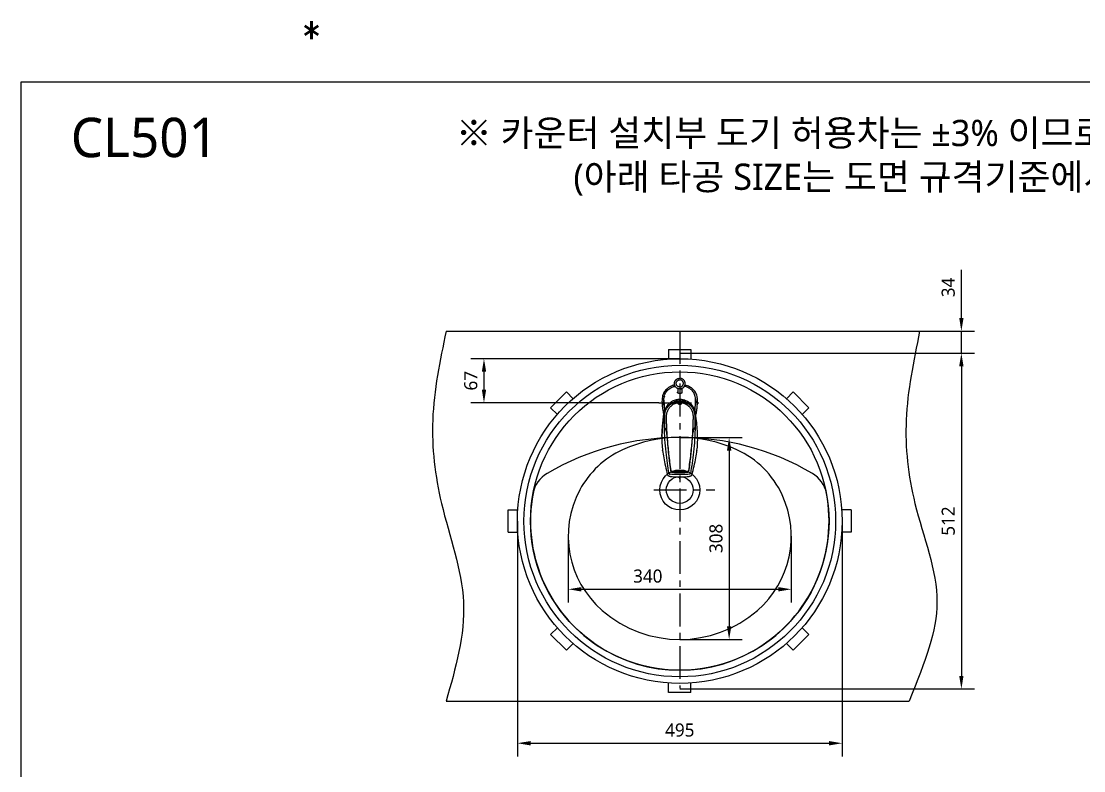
# Model space of a CAD drawing. Extents: x 0 to 3100, y 0 to 2192.
# Drawn here: x 0 to 1620, y 1050 to 2192 of the extents above; entities that cross this region are included whole.
import ezdxf

# ---------------------------------------------------------------- set-up
doc = ezdxf.new("R2010")
doc.units = 0
doc.header["$LTSCALE"] = 20
doc.header["$MEASUREMENT"] = 0
doc.linetypes.add('CENTER', pattern=[2, 1.25, -0.25, 0.25, -0.25])
doc.layers.get('0').update_dxf_attribs({"linetype": 'CONTINUOUS'})
doc.layers.get('DEFPOINTS').update_dxf_attribs({"linetype": 'CONTINUOUS'})
for name, color, linetype in [('1', 1, 'CONTINUOUS'), ('4', 4, 'CONTINUOUS'), ('5', 5, 'CONTINUOUS'), ('7', 7, 'CONTINUOUS'), ('CENTER', 2, 'CENTER')]:
    doc.layers.add(name, color=color, linetype=linetype)
doc.styles.add('GHS', font='romans', dxfattribs={"bigfont": 'ghs'})
doc.styles.get("Standard").update_dxf_attribs({"font": 'NanumGothic.ttf'})
doc.dimstyles.get("Standard").update_dxf_attribs({"dimtxt": 2.5, "dimasz": 2, "dimexe": 2, "dimexo": 1, "dimgap": 2, "dimtad": 1, "dimdec": 0, "dimlfac": 10, "dimrnd": 1, "dimzin": 0, "dimdsep": 46, "dimtxsty": 'Standard', "dimcen": 0, "dimclrt": 2, "dimadec": 0, "dimazin": 0, "dimtfac": 1, "dimtdec": 0, "dimtofl": 0, "dimtmove": 0, "dimatfit": 3, "dimfxl": 1, "dimtolj": 1, "dimtzin": 0, "dimarcsym": 0})

# ---------------------------------------------------------------- blocks, each defined once
blk = doc.blocks.new('*D24')
at = {"color": 3, "lineweight": -2, "transparency": 16777216}
for p, q in [((833.8, 1407.4), (833.8, 1306.5)), ((1173.8, 1407.4), (1173.8, 1306.5)), ((853.8, 1326.5), (1153.8, 1326.5))]:
    blk.add_line(p, q, dxfattribs=at)
at = {"color": 3, "transparency": 16777216}
for points in [[(853.8, 1329.8), (853.8, 1323.1), (833.8, 1326.5)], [(1153.8, 1329.8), (1153.8, 1323.1), (1173.8, 1326.5)]]:
    blk.add_solid(points, dxfattribs=at)
at = {"layer": 'DEFPOINTS', "color": 0, "transparency": 16777216}
for p in [(833.8, 1407.4), (1173.8, 1407.4), (1173.8, 1326.5)]:
    blk.add_point(p, dxfattribs=at)
at = {"color": 2, "transparency": 16777216, "insert": (955, 1346.5), "char_height": 20, "attachment_point": 5}
blk.add_mtext('\\A1;340', dxfattribs=at)
blk = doc.blocks.new('*D25')
at = {"color": 3, "lineweight": -2, "transparency": 16777216}
for p, q in [((756.3, 1430.5), (756.3, 1071.8)), ((1251.3, 1430.5), (1251.3, 1071.8)), ((776.3, 1091.8), (1231.3, 1091.8))]:
    blk.add_line(p, q, dxfattribs=at)
at = {"color": 3, "transparency": 16777216}
for points in [[(776.3, 1095.1), (776.3, 1088.4), (756.3, 1091.8)], [(1231.3, 1095.1), (1231.3, 1088.4), (1251.3, 1091.8)]]:
    blk.add_solid(points, dxfattribs=at)
at = {"layer": 'DEFPOINTS', "color": 0, "transparency": 16777216}
for p in [(756.3, 1430.5), (1251.3, 1430.5), (1251.3, 1091.8)]:
    blk.add_point(p, dxfattribs=at)
at = {"color": 2, "transparency": 16777216, "insert": (1003.8, 1111.8), "char_height": 20, "attachment_point": 5}
blk.add_mtext('\\A1;495', dxfattribs=at)
blk = doc.blocks.new('*D26')
at = {"color": 3, "lineweight": -2, "transparency": 16777216}
for p, q in [((1003.8, 1558), (1099, 1558)), ((1079, 1538), (1079, 1270)), ((1003.8, 1250), (1099, 1250))]:
    blk.add_line(p, q, dxfattribs=at)
at = {"color": 3, "transparency": 16777216}
for points in [[(1075.7, 1538), (1082.4, 1538), (1079, 1558)], [(1075.7, 1270), (1082.4, 1270), (1079, 1250)]]:
    blk.add_solid(points, dxfattribs=at)
at = {"layer": 'DEFPOINTS', "color": 0, "transparency": 16777216}
for p in [(1003.8, 1558), (1003.8, 1250), (1079, 1250)]:
    blk.add_point(p, dxfattribs=at)
at = {"color": 2, "transparency": 16777216, "insert": (1059, 1404), "char_height": 20, "attachment_point": 5, "rotation": 90}
blk.add_mtext('\\A1;308', dxfattribs=at)
blk = doc.blocks.new('*D27')
at = {"color": 3, "lineweight": -2, "transparency": 16777216}
for p, q in [((1003.8, 1686.5), (1453, 1686.5)), ((1433, 1666.5), (1433, 1194.5)), ((1003.8, 1174.5), (1453, 1174.5))]:
    blk.add_line(p, q, dxfattribs=at)
at = {"color": 3, "transparency": 16777216}
for points in [[(1429.7, 1666.5), (1436.3, 1666.5), (1433, 1686.5)], [(1429.7, 1194.5), (1436.3, 1194.5), (1433, 1174.5)]]:
    blk.add_solid(points, dxfattribs=at)
at = {"layer": 'DEFPOINTS', "color": 0, "transparency": 16777216}
for p in [(1003.8, 1686.5), (1003.8, 1174.5), (1433, 1174.5)]:
    blk.add_point(p, dxfattribs=at)
at = {"color": 2, "transparency": 16777216, "insert": (1413, 1430.5), "char_height": 20, "attachment_point": 5, "rotation": 90}
blk.add_mtext('\\A1;512', dxfattribs=at)
blk = doc.blocks.new('*D30')
at = {"color": 3, "lineweight": -2, "transparency": 16777216}
for p, q in [((1433, 1740), (1433, 1813.3)), ((1369.3, 1720), (1453, 1720)), ((1433, 1686.5), (1433, 1720)), ((1003.8, 1686.5), (1453, 1686.5)), ((1433, 1666.5), (1433, 1646.5))]:
    blk.add_line(p, q, dxfattribs=at)
at = {"color": 3, "transparency": 16777216}
for points in [[(1429.7, 1740), (1436.3, 1740), (1433, 1720)], [(1429.7, 1666.5), (1436.3, 1666.5), (1433, 1686.5)]]:
    blk.add_solid(points, dxfattribs=at)
at = {"layer": 'DEFPOINTS', "color": 0, "transparency": 16777216}
for p in [(1369.3, 1720), (1433, 1720), (1003.8, 1686.5)]:
    blk.add_point(p, dxfattribs=at)
at = {"color": 2, "transparency": 16777216, "insert": (1413, 1786.6), "char_height": 20, "attachment_point": 5, "rotation": 90}
blk.add_mtext('\\A1;34', dxfattribs=at)
blk = doc.blocks.new('*D33')
at = {"color": 3, "lineweight": -2, "transparency": 16777216}
for p, q in [((1003.8, 1678), (685.3, 1678)), ((705.3, 1658), (705.3, 1630.9)), ((971.8, 1610.9), (685.3, 1610.9))]:
    blk.add_line(p, q, dxfattribs=at)
at = {"color": 3, "transparency": 16777216}
for points in [[(702, 1658), (708.7, 1658), (705.3, 1678)], [(702, 1630.9), (708.7, 1630.9), (705.3, 1610.9)]]:
    blk.add_solid(points, dxfattribs=at)
at = {"layer": 'DEFPOINTS', "color": 0, "transparency": 16777216}
for p in [(1003.8, 1678), (705.3, 1610.9), (971.8, 1610.9)]:
    blk.add_point(p, dxfattribs=at)
at = {"color": 2, "transparency": 16777216, "insert": (685.3, 1644.4), "char_height": 20, "attachment_point": 5, "rotation": 90}
blk.add_mtext('\\A1;67', dxfattribs=at)

msp = doc.modelspace()

# ---------------------------------------------------------------- linework, layer by layer
at = {"color": 2}
for centre, radius in [((1003.76251, 1610.89458), 3), ((1003.76251, 1477.96264), 30.5), ((1003.76251, 1477.96264), 20.5)]:
    msp.add_circle(centre, radius, dxfattribs=at)
at = {"layer": '1'}
msp.add_spline([(647.62617, 1719.96264), (627.16762, 1584.7342), (640.57611, 1457.40461), (674.09733, 1306.61957), (647.62617, 1155.96264)], degree=3, dxfattribs=at)
msp.add_open_spline([(1369.32515, 1719.96264), (1360.06586, 1673.64598), (1342.0114, 1587.23407), (1357.5293, 1448.35541), (1415.11306, 1309.19073), (1377.91632, 1218.64686), (1353.63133, 1155.96264)], degree=3, knots=[0, 0, 0, 0, 13.4790096988, 26.2823736359, 41.7289914298, 55.8471450246, 55.8471450246, 55.8471450246, 55.8471450246], dxfattribs=at)
at = {"layer": '4'}
for p, q in [((986.7847, 1691.93625), (986.7847, 1677.37964)), ((986.7847, 1691.93625), (1020.74033, 1691.93625)), ((1020.74033, 1691.93625), (1020.74033, 1677.37964)), ((806.86763, 1603.34727), (830.87788, 1627.35753)), ((830.87788, 1627.35753), (841.17096, 1617.06446)), ((1176.64714, 1627.35753), (1166.35407, 1617.06446)), ((1176.64714, 1627.35753), (1200.6574, 1603.34727)), ((806.86763, 1603.34727), (817.1607, 1593.0542)), ((1200.6574, 1603.34727), (1190.36433, 1593.0542)), ((742.28891, 1413.48483), (742.28891, 1447.44046)), ((742.28891, 1447.44046), (756.84552, 1447.44046)), ((1265.23612, 1447.44046), (1250.67951, 1447.44046)), ((1265.23612, 1447.44046), (1265.23612, 1413.48483)), ((742.28891, 1413.48483), (756.84552, 1413.48483)), ((1265.23612, 1413.48483), (1250.67951, 1413.48483)), ((806.86763, 1257.57801), (817.1607, 1267.87109)), ((1200.6574, 1257.57801), (1190.36433, 1267.87109)), ((830.87788, 1233.56776), (806.86763, 1257.57801)), ((1200.6574, 1257.57801), (1176.64714, 1233.56776)), ((830.87788, 1233.56776), (841.17096, 1243.86083)), ((1176.64714, 1233.56776), (1166.35407, 1243.86083)), ((986.7847, 1168.98904), (986.7847, 1183.54565)), ((1020.74033, 1168.98904), (1020.74033, 1183.54565)), ((1020.74033, 1168.98904), (986.7847, 1168.98904))]:
    msp.add_line(p, q, dxfattribs=at)
for radius in [247.5, 237.5, 227.5]:
    msp.add_circle((1003.76251, 1430.46264), radius, dxfattribs=at)
at = {"layer": '5'}
for p, q in [((647.62617, 1719.96264), (1369.32515, 1719.96264)), ((647.62617, 1155.96264), (1353.63133, 1155.96264))]:
    msp.add_line(p, q, dxfattribs=at)
at = {"layer": '5', "color": 212}
msp.add_lwpolyline([(0, 2100), (3100, 2100), (3100, 0), (0, 0)], close=True, dxfattribs=at)
at = {"layer": '7'}
for p, q in [((1000.76251, 1632.48393), (1000.76251, 1625.73582)), ((1006.76251, 1632.48392), (1006.76251, 1625.7355)), ((1000.76251, 1612.45006), (1000.76251, 1612.89237)), ((1006.76251, 1612.89237), (1006.76251, 1612.45006)), ((979.97746, 1596.93468), (979.97744, 1596.93458)), ((979.99192, 1597.03427), (979.99163, 1597.0323)), ((1027.53339, 1597.0323), (1027.53315, 1597.0339)), ((1027.54758, 1596.93458), (1027.54757, 1596.93468)), ((976.53011, 1559.62056), (976.53011, 1559.6205)), ((982.75282, 1568.44693), (982.75351, 1568.44486)), ((984.58764, 1555.36865), (984.58178, 1555.33887)), ((984.58178, 1555.33887), (984.5818, 1555.33868)), ((1022.93738, 1555.36866), (1022.94313, 1555.33889)), ((1022.94313, 1555.33889), (1022.94311, 1555.3387)), ((1024.77215, 1568.44697), (1024.77149, 1568.44501)), ((990.14197, 1506.69086), (990.13495, 1506.69331)), ((1017.38306, 1506.69085), (1017.39009, 1506.6933)), ((989.36475, 1498.55554), (989.36516, 1498.55543)), ((989.98376, 1498.4387), (989.98385, 1498.43869)), ((1003.76251, 1497.62151), (1003.76251, 1497.64522)), ((1003.76251, 1494.65583), (1003.76251, 1497.62151)), ((1017.54129, 1498.4387), (1017.54118, 1498.43869)), ((1018.16025, 1498.55554), (1018.15989, 1498.55544)), ((1021.27343, 1499.7065), (1021.27303, 1499.7063))]:
    msp.add_line(p, q, dxfattribs=at)
msp.add_lwpolyline([(780.21622, 1472.69181, 1.2065919764), (1227.30881, 1472.69181, 0.2169441525), (1205.82262, 1503.1752, 0.2711442644), (801.7024, 1503.1752, 0.2169441525)], format="xyb", close=True, dxfattribs=at)
msp.add_lwpolyline([(851.37702, 1477.96264, 0.3495605018), (885.40186, 1294.18717, 0.373642106), (1122.12317, 1294.18717, 0.3340330781), (1159.86349, 1470.49516, 0.1790272786), (1090.98271, 1538.99311, 0.2174902021), (916.54232, 1538.99311, 0.1636778017), (851.39582, 1477.96264)], format="xyb", dxfattribs=at)
msp.add_circle((1003.76251, 1430.46264), 247.5, dxfattribs=at)
for start, end in [(106.74388504, 115.37448801), (65.38059127, 73.1537346), (160.03722293, 199.08055553), (341.3142067, 19.200866)]:
    msp.add_arc((1003.73734, 1612.20089), 25, start, end, dxfattribs=at)
for points, knots in [([(995.81445, 1637.8746), (993.75716, 1637.33352), (990.64336, 1636.17691), (986.76532, 1633.95183), (983.96504, 1631.82276), (981.51043, 1629.30103), (979.51874, 1626.39671), (978.06895, 1623.18565), (977.16469, 1619.7838), (976.72356, 1616.29626), (976.65313, 1613.77911), (976.67071, 1612.43306), (976.67302, 1612.25594)], [49.7150160816, 49.7150160816, 49.7150160816, 49.7150160816, 56.0850978602, 59.5947608976, 63.10097116, 66.6038658668, 70.1070729031, 73.6107063427, 77.1204803493, 80.626855397, 84.134048419, 84.6654532159, 84.6654532159, 84.6654532159, 84.6654532159]), ([(1030.8564, 1613.56711), (1030.82025, 1614.73661), (1030.74797, 1617.07477), (1030.20188, 1620.54883), (1029.18415, 1623.91622), (1027.61067, 1627.06742), (1025.50836, 1629.89246), (1022.96784, 1632.32687), (1020.10713, 1634.37154), (1017.00947, 1636.03551), (1014.18005, 1637.15935), (1012.38776, 1637.69759), (1011.71108, 1637.87638)], [0, 0, 0, 0, 3.5078277596, 7.0131428783, 10.5165737379, 14.0210030094, 17.5241894515, 21.027644337, 24.534299616, 28.0415992989, 31.5508284178, 33.6495063461, 33.6495063461, 33.6495063461, 33.6495063461]), ([(976.67302, 1612.25594), (976.78212, 1610.09905), (977.00929, 1605.60821), (977.97326, 1598.84015), (978.73571, 1593.98045), (979.14685, 1591.42918), (979.18648, 1591.18385)], [0, 0, 0, 0, 6.4757759034, 13.4831216704, 20.4906810598, 21.2362483454, 21.2362483454, 21.2362483454, 21.2362483454]), ([(1028.33461, 1591.15769), (1028.38598, 1591.47578), (1028.81875, 1594.16393), (1029.60895, 1599.22483), (1030.61809, 1606.36421), (1030.77697, 1611.16618), (1030.8564, 1613.56711)], [6.2355171261, 6.2355171261, 6.2355171261, 6.2355171261, 7.202228918, 14.4045816818, 21.6063897039, 28.8079071049, 28.8079071049, 28.8079071049, 28.8079071049]), ([(980.02888, 1597.25272), (980.05931, 1597.45798), (980.13923, 1597.99697), (980.26295, 1598.72425), (980.36876, 1599.24373), (980.40965, 1599.43204)], [0, 0, 0, 0, 0.6224915702, 1.6346523501, 2.2127078776, 2.2127078776, 2.2127078776, 2.2127078776]), ([(1027.4706, 1597.42607), (1027.45846, 1597.50723), (1027.40785, 1597.84564), (1027.30844, 1598.46325), (1027.18457, 1599.11665), (1027.09827, 1599.51218), (1027.07137, 1599.63062)], [0, 0, 0, 0, 0.2462064456, 1.0265069975, 1.8765383023, 2.2409052188, 2.2409052188, 2.2409052188, 2.2409052188]), ([(1027.53299, 1597.03388), (1027.41848, 1597.79649), (1027.2878, 1598.66673), (1027.10183, 1599.52694), (1027.07797, 1599.63315)], [0, 0, 0, 0, 2.3125728487, 2.6389523929, 2.6389523929, 2.6389523929, 2.6389523929])]:
    msp.add_open_spline(points, degree=3, knots=knots, dxfattribs=at)
for points in [[(979.62427, 1614.60998), (979.88589, 1618.65772), (980.60776, 1622.19639), (981.84615, 1625.33477), (983.52591, 1627.9737), (985.78593, 1630.38442), (988.69751, 1632.57901), (992.01059, 1634.35753), (995.55907, 1635.67094), (996.63303, 1635.96798)], [(1000.16292, 1632.74195), (999.47594, 1633.1106), (998.55604, 1633.75008), (997.73312, 1634.50696), (997.02251, 1635.36714), (996.43746, 1636.3146), (995.98886, 1637.33169), (995.68507, 1638.39946), (995.53175, 1639.49803), (995.53175, 1640.60692), (995.68507, 1641.70549), (995.98886, 1642.77326), (996.43746, 1643.79035), (997.02251, 1644.73781), (997.73312, 1645.59799), (998.55604, 1646.35487), (999.47594, 1646.99435), (1000.4757, 1647.50451), (1001.53669, 1647.87585), (1002.63914, 1648.10147), (1003.76251, 1648.17714)], [(1003.76251, 1634.92703), (1002.90697, 1634.99334), (1002.0725, 1635.19064), (1001.27964, 1635.51406), (1000.54791, 1635.95565), (999.89534, 1636.50453), (999.338, 1637.14718), (998.88959, 1637.86779), (998.56118, 1638.64861), (998.36084, 1639.4704), (998.29351, 1640.31295), (998.36084, 1641.15549), (998.56118, 1641.97729), (998.88959, 1642.7581), (999.338, 1643.47871), (999.89534, 1644.12137), (1000.54791, 1644.67025), (1001.27964, 1645.11183), (1002.0725, 1645.43526), (1002.90697, 1645.63255), (1003.76251, 1645.69886)], [(1007.3621, 1632.74195), (1008.04908, 1633.1106), (1008.96899, 1633.75008), (1009.79191, 1634.50696), (1010.50251, 1635.36714), (1011.08757, 1636.3146), (1011.53617, 1637.33169), (1011.83996, 1638.39946), (1011.99328, 1639.49803), (1011.99328, 1640.60692), (1011.83996, 1641.70549), (1011.53617, 1642.77326), (1011.08757, 1643.79035), (1010.50251, 1644.73781), (1009.79191, 1645.59799), (1008.96899, 1646.35487), (1008.04908, 1646.99435), (1007.04932, 1647.50451), (1005.98834, 1647.87585), (1004.88589, 1648.10147), (1003.76251, 1648.17714)], [(1003.76251, 1634.8965), (1004.6229, 1634.96319), (1005.46211, 1635.1616), (1006.25946, 1635.48686), (1006.99533, 1635.93095), (1007.6516, 1636.48294), (1008.21211, 1637.12924), (1008.66305, 1637.85393), (1008.99332, 1638.63917), (1009.1948, 1639.46563), (1009.26251, 1640.31295), (1009.1948, 1641.16027), (1008.99332, 1641.98672), (1008.66305, 1642.77196), (1008.21211, 1643.49665), (1007.6516, 1644.14295), (1006.99533, 1644.69494), (1006.25946, 1645.13903), (1005.46211, 1645.46429), (1004.6229, 1645.6627), (1003.76251, 1645.72939)], [(1027.90075, 1614.60998), (1027.64963, 1618.5597), (1026.96868, 1622.01524), (1025.80044, 1625.09055), (1024.19779, 1627.71055), (1022.03934, 1630.10926), (1019.20275, 1632.336), (1015.87025, 1634.19293), (1012.2733, 1635.57949), (1010.89494, 1635.97189)], [(1003.76251, 1631.91747), (1003.08324, 1631.94573), (1002.39355, 1632.03271), (1001.68436, 1632.18496), (1000.94138, 1632.4159), (1000.16292, 1632.74195)], [(1003.76251, 1631.92781), (1002.63914, 1632.00348), (1001.53669, 1632.2291), (1000.4757, 1632.60044), (1000.16292, 1632.74195)], [(1000.36253, 1626.59251), (1000.36867, 1626.70588), (1000.41538, 1626.9249), (1000.50958, 1627.14618), (1000.65318, 1627.36698), (1000.76218, 1627.49613)], [(1003.76251, 1624.82808), (1003.26852, 1624.84547), (1002.82623, 1624.89192), (1002.42863, 1624.9611), (1002.06991, 1625.04931), (1001.75039, 1625.15285), (1001.46079, 1625.27247), (1001.20055, 1625.40789), (1000.97243, 1625.55756), (1000.77754, 1625.72079), (1000.6173, 1625.89709), (1000.49399, 1626.08535), (1000.41, 1626.28407), (1000.36753, 1626.49155), (1000.36253, 1626.59251)], [(1007.36211, 1632.74195), (1006.58031, 1632.41469), (1005.82975, 1632.18212), (1005.11769, 1632.03039), (1004.43139, 1631.94487), (1003.76251, 1631.91747)], [(1003.76251, 1631.92781), (1004.88589, 1632.00348), (1005.98834, 1632.2291), (1007.04932, 1632.60044), (1007.3621, 1632.74195)], [(1007.16251, 1626.59259), (1007.16199, 1626.56026), (1007.12361, 1626.31294), (1007.02816, 1626.08003), (1006.88158, 1625.86448), (1006.6908, 1625.66886), (1006.4622, 1625.49397), (1006.1976, 1625.33798), (1005.89378, 1625.1987), (1005.54923, 1625.07712), (1005.16596, 1624.97616), (1004.74075, 1624.89794), (1004.27072, 1624.8465), (1003.76251, 1624.82808)], [(1006.76283, 1627.49615), (1006.88994, 1627.34304), (1007.04745, 1627.08258), (1007.13801, 1626.81867), (1007.16251, 1626.59259)], [(979.62427, 1614.60998), (979.6404, 1612.63778), (979.69735, 1611.16522)], [(979.69736, 1611.16522), (979.84032, 1608.45246), (980.05132, 1604.99143), (980.32532, 1601.16352), (980.40965, 1599.43204)], [(980.64852, 1594.15921), (980.66243, 1594.45566), (980.68058, 1594.78695), (980.706, 1595.15479), (980.74117, 1595.55409), (980.78765, 1595.98264), (980.84724, 1596.44306), (980.92217, 1596.93795), (981.01555, 1597.47101), (981.13191, 1598.04796), (981.2771, 1598.67563), (981.45733, 1599.35728), (981.67651, 1600.08563), (981.93639, 1600.84953), (982.23735, 1601.63818), (982.5782, 1602.44098), (982.95696, 1603.24897), (983.36465, 1604.04177), (983.77895, 1604.78205), (984.17094, 1605.43267), (984.52576, 1605.98682), (984.84761, 1606.46623), (985.15093, 1606.89909)], [(981.37937, 1595.72508), (982.17765, 1598.60709), (983.38826, 1601.32348), (984.98269, 1603.85026), (986.93828, 1606.14832), (989.2484, 1608.18397), (991.87837, 1609.91538), (994.76363, 1611.30645), (997.76016, 1612.30176), (1000.76251, 1612.89237)], [(983.6355, 1591.78971), (983.82563, 1593.39238), (984.24919, 1595.45134), (984.95523, 1597.6983), (985.92498, 1599.90757), (987.14106, 1602.00304), (988.62008, 1603.98147), (990.39937, 1605.83787), (992.57578, 1607.59287), (995.27896, 1609.20786), (998.20475, 1610.39908), (1001.00163, 1611.06415), (1003.75059, 1611.28401), (1006.49989, 1611.06785), (1009.2975, 1610.40632), (1012.22659, 1609.21758), (1014.93575, 1607.60235), (1017.11917, 1605.84385), (1018.90377, 1603.98285), (1020.38653, 1601.99917), (1021.60499, 1599.89781), (1022.57591, 1597.68196), (1023.28114, 1595.43057), (1023.70217, 1593.37454), (1023.88952, 1591.7897)], [(985.15183, 1606.89847), (987.37058, 1609.52397), (989.98512, 1611.77543), (992.87464, 1613.5777), (995.85898, 1614.88732), (998.73719, 1615.71724), (1001.39738, 1616.15275), (1003.76252, 1616.28521)], [(987.2028, 1606.40559), (988.69491, 1608.03735), (991.22282, 1610.16004), (994.06109, 1611.86957), (997.14836, 1613.12664), (1000.42185, 1613.89831), (1003.76251, 1614.15575)], [(1006.76251, 1612.45006), (1006.66034, 1612.2908), (1006.36087, 1612.1697), (1005.88483, 1612.08724), (1005.26415, 1612.03774), (1004.54022, 1612.01297), (1003.76229, 1612.00571), (1002.9843, 1612.01298), (1002.26034, 1612.03777), (1001.63974, 1612.08729), (1001.16387, 1612.16978), (1000.86457, 1612.29087), (1000.76251, 1612.45006)], [(1003.76251, 1614.15575), (1007.09503, 1613.89957), (1010.37074, 1613.12853), (1013.46016, 1611.87145), (1016.29983, 1610.16174), (1018.82844, 1608.039), (1020.32252, 1606.40523)], [(1003.76252, 1616.28521), (1006.05559, 1616.16031), (1008.51297, 1615.77652), (1011.19645, 1615.04984), (1014.1255, 1613.84486), (1017.1319, 1612.06767), (1019.96087, 1609.71676), (1022.37314, 1606.89858)], [(1006.76251, 1612.89237), (1009.76979, 1612.30047), (1012.77064, 1611.30271), (1015.65746, 1609.90926), (1018.28662, 1608.17636), (1020.59483, 1606.14007), (1022.54754, 1603.84318), (1024.13914, 1601.31903), (1025.34787, 1598.60572), (1026.14566, 1595.72508)], [(1022.37402, 1606.89918), (1022.67172, 1606.47454), (1022.99108, 1605.99925), (1023.33796, 1605.45854), (1023.71153, 1604.84121), (1024.10114, 1604.15134), (1024.48906, 1603.40828), (1024.85957, 1602.63414), (1025.20288, 1601.84578), (1025.51358, 1601.05462), (1025.78751, 1600.27335), (1026.02248, 1599.51535), (1026.21819, 1598.79457), (1026.37669, 1598.12346), (1026.50273, 1597.50678), (1026.60172, 1596.94493), (1026.67886, 1596.43539), (1026.73882, 1595.97042), (1026.78497, 1595.54263), (1026.81975, 1595.14553), (1026.84485, 1594.78022), (1026.86277, 1594.45204), (1026.87651, 1594.15921)], [(1027.11219, 1600.05454), (1027.1997, 1601.16352), (1027.47371, 1604.99143), (1027.6847, 1608.45246), (1027.82767, 1611.16522)], [(1027.82768, 1611.16522), (1027.88462, 1612.63778), (1027.90075, 1614.60998)], [(979.96708, 1596.8631), (978.2433, 1583.60844), (977.08041, 1570.90093), (976.53009, 1559.62056)], [(976.57409, 1560.07175), (976.61147, 1561.32257), (976.68615, 1563.33331), (976.7862, 1565.52216), (976.91684, 1567.91847), (977.08416, 1570.54784), (977.29377, 1573.41617), (977.55204, 1576.52121), (977.86096, 1579.81106), (978.21233, 1583.16653), (978.59195, 1586.46911), (978.98076, 1589.60364), (979.35647, 1592.45664), (979.69523, 1594.91541), (979.97229, 1596.86237)], [(979.97744, 1596.93458), (979.96708, 1596.8631)], [(979.97229, 1596.86237), (979.97935, 1596.91134), (979.98641, 1596.96021)], [(979.97276, 1596.88447), (979.97229, 1596.86237)], [(979.97744, 1596.93458), (979.97658, 1596.92831), (979.97276, 1596.88447)], [(979.99164, 1597.0323), (979.97971, 1596.95017), (979.97746, 1596.93468)], [(979.9864, 1596.96022), (980.02888, 1597.25272)], [(979.99163, 1597.0323), (979.99071, 1597.02561), (979.9864, 1596.96022)], [(979.99002, 1596.93672), (979.98641, 1596.96021)], [(987.40943, 1503.23012), (984.99573, 1518.5187), (982.83964, 1535.59913), (981.17155, 1554.74547), (980.35698, 1575.69831), (980.64851, 1594.15921)], [(981.05664, 1573.10615), (981.00983, 1574.84451), (980.97059, 1576.547), (980.93886, 1578.20463), (980.91447, 1579.80952), (980.89703, 1581.36619), (980.88614, 1582.90199), (980.88195, 1584.44442), (980.88508, 1585.99719), (980.89642, 1587.55622), (980.91719, 1589.12396), (980.94929, 1590.70118), (980.99615, 1592.2956)], [(980.99615, 1592.2956), (981.03141, 1592.71959), (981.06814, 1593.13812), (981.10475, 1593.53251), (981.13956, 1593.88633), (981.17132, 1594.19132), (981.20109, 1594.46133), (981.23068, 1594.71424), (981.26213, 1594.96561), (981.29665, 1595.21974), (981.33497, 1595.47319), (981.37937, 1595.72508)], [(990.17121, 1507.50241), (989.17266, 1514.68392), (988.35116, 1521.13495), (987.66059, 1527.01856), (987.07306, 1532.42612), (986.57615, 1537.3496), (986.1527, 1541.85145), (985.79039, 1545.97327), (985.47892, 1549.75636), (985.21088, 1553.22575), (984.97991, 1556.40638), (984.78076, 1559.32014), (984.60874, 1561.99115), (984.45994, 1564.44126), (984.3311, 1566.68968), (984.21941, 1568.75483), (984.12244, 1570.65478), (984.03809, 1572.40693), (983.96458, 1574.0274), (983.90037, 1575.53161), (983.84415, 1576.93445), (983.79533, 1578.23605), (983.75332, 1579.43594), (983.71726, 1580.54378), (983.68645, 1581.56712), (983.66027, 1582.5119), (983.63866, 1583.36542), (983.62093, 1584.13675), (983.60642, 1584.83799), (983.5946, 1585.48082), (983.58503, 1586.07666), (983.57736, 1586.63691), (983.57137, 1587.17321), (983.56708, 1587.67686), (983.56444, 1588.13913), (983.56326, 1588.55202), (983.56327, 1588.91724), (983.56423, 1589.24061), (983.56591, 1589.52712), (983.56816, 1589.78114), (983.57083, 1590.00684), (983.57383, 1590.20841), (983.57709, 1590.39008), (983.5806, 1590.55619), (983.5844, 1590.71117), (983.58856, 1590.85949), (983.59327, 1591.00584), (983.59871, 1591.15311), (983.60495, 1591.29938), (983.61196, 1591.4408), (983.61962, 1591.573), (983.62765, 1591.69115), (983.6355, 1591.78971)], [(1023.88952, 1591.7897), (1023.89747, 1591.68985), (1023.90556, 1591.5705), (1023.91325, 1591.43737), (1023.92026, 1591.29541), (1023.92647, 1591.14912), (1023.93187, 1591.00246), (1023.93652, 1590.8574), (1023.94063, 1590.71094), (1023.94437, 1590.55836), (1023.94783, 1590.39515), (1023.95105, 1590.21685), (1023.95403, 1590.01907), (1023.95669, 1589.79753), (1023.95895, 1589.54802), (1023.96068, 1589.26634), (1023.9617, 1588.94812), (1023.96181, 1588.58843), (1023.96076, 1588.18146), (1023.95828, 1587.72455), (1023.95417, 1587.22634), (1023.94837, 1586.69379), (1023.94091, 1586.13806), (1023.93157, 1585.5478), (1023.92003, 1584.91147), (1023.90585, 1584.21748), (1023.88849, 1583.45405), (1023.86731, 1582.60895), (1023.84159, 1581.67165), (1023.8112, 1580.65396), (1023.7756, 1579.55185), (1023.73408, 1578.35734), (1023.68578, 1577.06148), (1023.63006, 1575.66269), (1023.56638, 1574.16261), (1023.49343, 1572.54623), (1023.40966, 1570.79783), (1023.31327, 1568.90099), (1023.20216, 1566.83801), (1023.07386, 1564.59044), (1022.92553, 1562.13947), (1022.75389, 1559.46555), (1022.55496, 1556.5465), (1022.32401, 1553.35766), (1022.05566, 1549.87641), (1021.74349, 1546.07752), (1021.37993, 1541.93528), (1020.95461, 1537.40857), (1020.45523, 1532.45731), (1019.86479, 1527.0217), (1019.17167, 1521.11698), (1018.3494, 1514.66163), (1017.35381, 1507.50241)], [(1026.87651, 1594.15921), (1027.16791, 1575.68684), (1026.35252, 1554.73085), (1024.68431, 1535.58922), (1022.52881, 1518.51529), (1020.1156, 1503.23012)], [(1026.14566, 1595.72508), (1026.18721, 1595.49075), (1026.22316, 1595.25602), (1026.25573, 1595.02021), (1026.28567, 1594.78537), (1026.31373, 1594.55027), (1026.34128, 1594.30588), (1026.36958, 1594.04099), (1026.39979, 1593.74326), (1026.43187, 1593.41011), (1026.46478, 1593.0502), (1026.49743, 1592.67471), (1026.52887, 1592.2956)], [(1026.52887, 1592.2956), (1026.5763, 1590.67801), (1026.6087, 1589.07091), (1026.62942, 1587.4746), (1026.64038, 1585.89605), (1026.64301, 1584.33593), (1026.6383, 1582.78824), (1026.62684, 1581.24175), (1026.60881, 1579.67893), (1026.5841, 1578.08545), (1026.55254, 1576.45776), (1026.51401, 1574.79732), (1026.46838, 1573.10615)], [(1027.07691, 1599.62021), (1027.09336, 1599.82182)], [(1027.09336, 1599.82182), (1027.11219, 1600.05454)], [(1027.50536, 1597.18963), (1027.4706, 1597.42607)], [(1027.53862, 1596.96022), (1027.50536, 1597.18963)], [(1027.54757, 1596.93468), (1027.54532, 1596.95015), (1027.53338, 1597.0323)], [(1027.53862, 1596.96022), (1027.53432, 1597.02561), (1027.53339, 1597.0323)], [(1027.53861, 1596.96021), (1027.53499, 1596.93662)], [(1027.55274, 1596.86237), (1027.54567, 1596.91134), (1027.53861, 1596.96021)], [(1027.55795, 1596.8631), (1027.54758, 1596.93458)], [(1027.55274, 1596.86237), (1027.54845, 1596.92831), (1027.54758, 1596.93458)], [(1030.99492, 1559.62129), (1030.44458, 1570.90144), (1029.2817, 1583.6087), (1027.55795, 1596.8631)], [(981.179, 1572.56296), (981.15086, 1572.63178), (981.05664, 1573.10615)], [(981.17901, 1572.56296), (981.70342, 1571.3114), (982.24698, 1569.89139), (982.60214, 1568.89096)], [(1024.92081, 1568.88494), (1025.27606, 1569.88597), (1025.81977, 1571.30681), (1026.34602, 1572.56297)], [(1026.46838, 1573.10615), (1026.37417, 1572.63178), (1026.34603, 1572.56296)], [(976.52651, 1559.4738), (976.47061, 1554.00324), (976.60027, 1548.59927), (976.96794, 1543.3342), (977.53938, 1538.33146)], [(976.53011, 1559.6205), (976.52651, 1559.4738)], [(976.53307, 1559.62041), (976.55884, 1559.47313)], [(976.55884, 1559.47313), (976.56241, 1559.61967)], [(976.56241, 1559.61967), (976.57409, 1560.07175)], [(982.60214, 1568.89096), (982.62151, 1568.83458)], [(982.62151, 1568.83458), (982.75288, 1568.44695)], [(982.75359, 1568.44488), (982.93183, 1567.82252), (983.18398, 1566.6796), (983.46636, 1565.07536), (983.76285, 1563.03782), (984.05932, 1560.62957), (984.3429, 1557.94448), (984.57941, 1555.36794)], [(984.57941, 1555.36794), (984.5819, 1555.33888)], [(984.5818, 1555.33868), (985.55384, 1544.66199), (986.77675, 1532.79878), (988.28768, 1520.04883), (990.01762, 1507.48)], [(984.58764, 1555.36865), (984.59013, 1555.33959)], [(1017.50741, 1507.48), (1019.23465, 1520.02771), (1020.74595, 1532.77767), (1021.96915, 1544.64097), (1022.94323, 1555.33869)], [(1022.93488, 1555.33941), (1022.93738, 1555.36866)], [(1022.94313, 1555.33889), (1022.94562, 1555.36794)], [(1022.94562, 1555.36794), (1023.17963, 1557.919), (1023.46281, 1560.6041), (1023.75914, 1563.0151), (1024.05572, 1565.05691), (1024.33836, 1566.6659), (1024.5909, 1567.81342), (1024.7715, 1568.44501)], [(1024.77215, 1568.44697), (1024.90351, 1568.83458)], [(1024.90351, 1568.83458), (1024.92081, 1568.88494)], [(1029.98564, 1538.33147), (1030.55711, 1543.33447), (1030.92478, 1548.59971), (1031.05441, 1554.00381), (1030.9985, 1559.47453)], [(1030.9626, 1559.62041), (1030.95094, 1560.07157)], [(1030.96617, 1559.47386), (1030.9626, 1559.62041)], [(1030.96617, 1559.47386), (1030.99194, 1559.62115)], [(1030.9985, 1559.47453), (1030.9949, 1559.62124)], [(977.53938, 1538.33146), (977.5453, 1538.28632)], [(977.54526, 1538.28626), (979.3108, 1527.03017), (981.88231, 1514.34469), (985.12429, 1501.12424)], [(977.54661, 1538.28626), (977.57517, 1538.33601)], [(977.58111, 1538.29104), (977.57517, 1538.33601)], [(1022.40073, 1501.12424), (1025.64272, 1514.3447), (1028.21423, 1527.03018), (1029.97976, 1538.28627)], [(1029.94392, 1538.29106), (1029.94986, 1538.33603)], [(1029.94986, 1538.33603), (1029.97842, 1538.28627)], [(1029.97972, 1538.28633), (1029.98564, 1538.33147)], [(990.01762, 1507.48), (990.13494, 1506.69331)], [(990.13499, 1506.69332), (990.19782, 1506.40823), (990.42281, 1505.89991), (990.76805, 1505.47356), (991.20653, 1505.15817), (991.7024, 1504.97425)], [(992.04277, 1505.95078), (991.62968, 1506.00641), (991.22213, 1506.15085), (990.84638, 1506.38653), (990.53184, 1506.70411), (990.30196, 1507.08441), (990.17121, 1507.50241)], [(1017.35382, 1507.50241), (1017.22306, 1507.08441), (1016.99319, 1506.70411), (1016.67865, 1506.38653), (1016.30289, 1506.15085), (1015.89534, 1506.00641), (1015.48225, 1505.95078)], [(1015.79599, 1504.96848), (1016.29442, 1505.14556), (1016.73758, 1505.45546), (1017.08885, 1505.87833), (1017.32033, 1506.38524), (1017.39004, 1506.69331)], [(1017.39009, 1506.6933), (1017.50741, 1507.48)], [(985.12429, 1501.12424), (985.14938, 1501.02996)], [(985.14939, 1501.03), (985.15283, 1501.01721), (985.26767, 1500.70229)], [(985.26767, 1500.70229), (985.3408, 1500.5591), (985.60642, 1500.18983), (985.9173, 1499.90897), (986.24479, 1499.70986), (986.25205, 1499.70628)], [(986.25201, 1499.7063), (986.44304, 1499.61421)], [(986.44304, 1499.61421), (986.82987, 1499.43844)], [(986.82987, 1499.43844), (986.84839, 1499.43036)], [(986.84839, 1499.43036), (987.22275, 1499.27325)], [(987.22275, 1499.27325), (988.42709, 1498.83669), (989.36516, 1498.55543)], [(987.40926, 1503.2302), (987.64996, 1502.69939), (988.03189, 1502.25283), (988.52203, 1501.92914), (989.07798, 1501.75631)], [(1018.44701, 1501.75635), (1008.64693, 1501.28461), (998.87534, 1501.28467), (989.07801, 1501.75635)], [(989.36476, 1498.55556), (989.42968, 1498.53833), (989.53855, 1498.51253)], [(989.53855, 1498.51253), (989.77359, 1498.46805), (989.8986, 1498.44949)], [(989.8986, 1498.44949), (989.98385, 1498.43865)], [(989.98376, 1498.4387), (990.02484, 1498.43382)], [(990.02484, 1498.43382), (994.55284, 1497.98632), (999.41321, 1497.70299), (1003.76251, 1497.62151)], [(991.7024, 1504.97425), (999.7125, 1504.38933), (1007.79207, 1504.38859), (1015.5294, 1504.93018)], [(1015.48226, 1505.95072), (1007.65782, 1506.03048), (999.86723, 1506.03048), (992.04277, 1505.95072)], [(1003.76251, 1497.62151), (1008.14606, 1497.70428), (1013.00625, 1497.98903), (1017.50021, 1498.43382)], [(1015.5294, 1504.93018), (1015.60031, 1504.93765)], [(1015.60032, 1504.93771), (1015.62344, 1504.94029)], [(1015.62344, 1504.94029), (1015.79599, 1504.96848)], [(1017.50021, 1498.43382), (1017.54129, 1498.4387)], [(1017.54118, 1498.43865), (1017.645, 1498.45204)], [(1017.645, 1498.45204), (1017.7711, 1498.47126), (1017.89204, 1498.49298)], [(1017.89204, 1498.49298), (1018.00802, 1498.51734)], [(1018.00802, 1498.51734), (1018.11784, 1498.54413)], [(1018.11784, 1498.54413), (1018.16025, 1498.55555)], [(1018.15989, 1498.55543), (1019.11935, 1498.84366), (1020.32139, 1499.281)], [(1020.11576, 1503.2302), (1019.87507, 1502.69939), (1019.49314, 1502.25283), (1019.003, 1501.92914), (1018.44704, 1501.75631)], [(1020.32139, 1499.281), (1020.71351, 1499.44648)], [(1020.71351, 1499.44648), (1020.7423, 1499.45914)], [(1020.7423, 1499.45914), (1021.27303, 1499.7063)], [(1021.27343, 1499.7065), (1021.30342, 1499.72153), (1021.62763, 1499.9238), (1021.93236, 1500.2052), (1022.19139, 1500.57196), (1022.26255, 1500.71363)], [(1022.26255, 1500.71363), (1022.37419, 1501.02458), (1022.37563, 1501.02996)], [(1022.37564, 1501.02995), (1022.40073, 1501.12424)]]:
    msp.add_spline(points, degree=3, dxfattribs=at)
at = {"layer": 'CENTER', "color": 2, "linetype": 'CENTER', "ltscale": 2}
for p, q in [((1003.76251, 1719.96264), (1003.76251, 1175.96264)), ((971.81427, 1610.89458), (1032.69642, 1610.89458)), ((964.19906, 1477.96264), (1057.24172, 1477.96264))]:
    msp.add_line(p, q, dxfattribs=at)
at = {"layer": 'DEFPOINTS', "color": 0, "linetype": 'ByBlock'}
msp.add_point((1000.90195, 1610.89458), dxfattribs=at)

# ---------------------------------------------------------------- texts
at = {"style": 'GHS'}
msp.add_text('* ', height=48, dxfattribs=at).set_placement((425.96333, 2144.43855))
at = {"insert": (75.39195, 2045.27793), "char_height": 60, "width": 460, "attachment_point": 1, "style": 'GHS'}
msp.add_mtext('{\\fNanumGothic|b0|i0|c0|p50;CL501}', dxfattribs=at)
at = {"layer": '1', "color": 2, "insert": (1466.68689, 1984.34177), "char_height": 40, "attachment_point": 5}
msp.add_mtext('\\A1;\\pi-120,l160,t160;※ 카운터 설치부 도기 허용차는 ±3% 이므로 반드시 실측 후 타공하십시오\\P(아래 타공 SIZE는 도면 규격기준에서의 타공 SIZE 입니다)', dxfattribs=at)

# ---------------------------------------------------------------- dimensions: what is measured, and where the dimension line sits
for base, p1, p2, picture, middle in [((1432.98802, 1719.96264), (1003.76251, 1686.46264), (1369.32515, 1719.96264), '*D30', (1412.98802, 1786.62931)), ((1432.98802, 1174.46264), (1003.76251, 1686.46264), (1003.76251, 1174.46264), '*D27', (1412.98802, 1430.46264)), ((705.33037, 1610.89458), (1003.76251, 1677.96264), (971.81427, 1610.89458), '*D33', (685.33037, 1644.42861)), ((1079.03604, 1249.96264), (1003.76251, 1557.96264), (1003.76251, 1249.96264), '*D26', (1059.03604, 1403.96264))]:
    dim = msp.add_linear_dim(base=base, p1=p1, p2=p2, angle=90, dimstyle='Standard', override={"dimtxt": 20, "dimasz": 20, "dimexe": 20, "dimexo": 0, "dimgap": 10, "dimdec": 4, "dimlfac": 1, "dimzin": 8, "dimclrd": 3, "dimclre": 3, "dimtdec": 4, "dimtofl": 1})
    dim.commit()
    dim.dimension.update_dxf_attribs({"geometry": picture, "text_midpoint": middle})
dim = msp.add_linear_dim(base=(1251.26251, 1091.75338), p1=(756.26251, 1430.46264), p2=(1251.26251, 1430.46264), dimstyle='Standard', override={"dimtxt": 20, "dimasz": 20, "dimexe": 20, "dimexo": 0, "dimgap": 10, "dimdec": 4, "dimlfac": 1, "dimzin": 8, "dimclrd": 3, "dimclre": 3, "dimtdec": 4, "dimtofl": 1})
dim.commit()
dim.dimension.update_dxf_attribs({"geometry": '*D25', "text_midpoint": (1003.76251, 1111.75338)})
dim = msp.add_linear_dim(base=(1173.76251, 1326.48232), p1=(833.76251, 1407.43549), p2=(1173.76251, 1407.43549), dimstyle='Standard', override={"dimtxt": 20, "dimasz": 20, "dimexe": 20, "dimexo": 0, "dimgap": 10, "dimdec": 4, "dimlfac": 1, "dimzin": 8, "dimclrd": 3, "dimclre": 3, "dimtdec": 4, "dimtofl": 1})
dim.commit()
dim.dimension.update_dxf_attribs({"geometry": '*D24', "text_midpoint": (954.95327, 1326.48232), "dimtype": 160})

doc.saveas('drawing.dxf')
